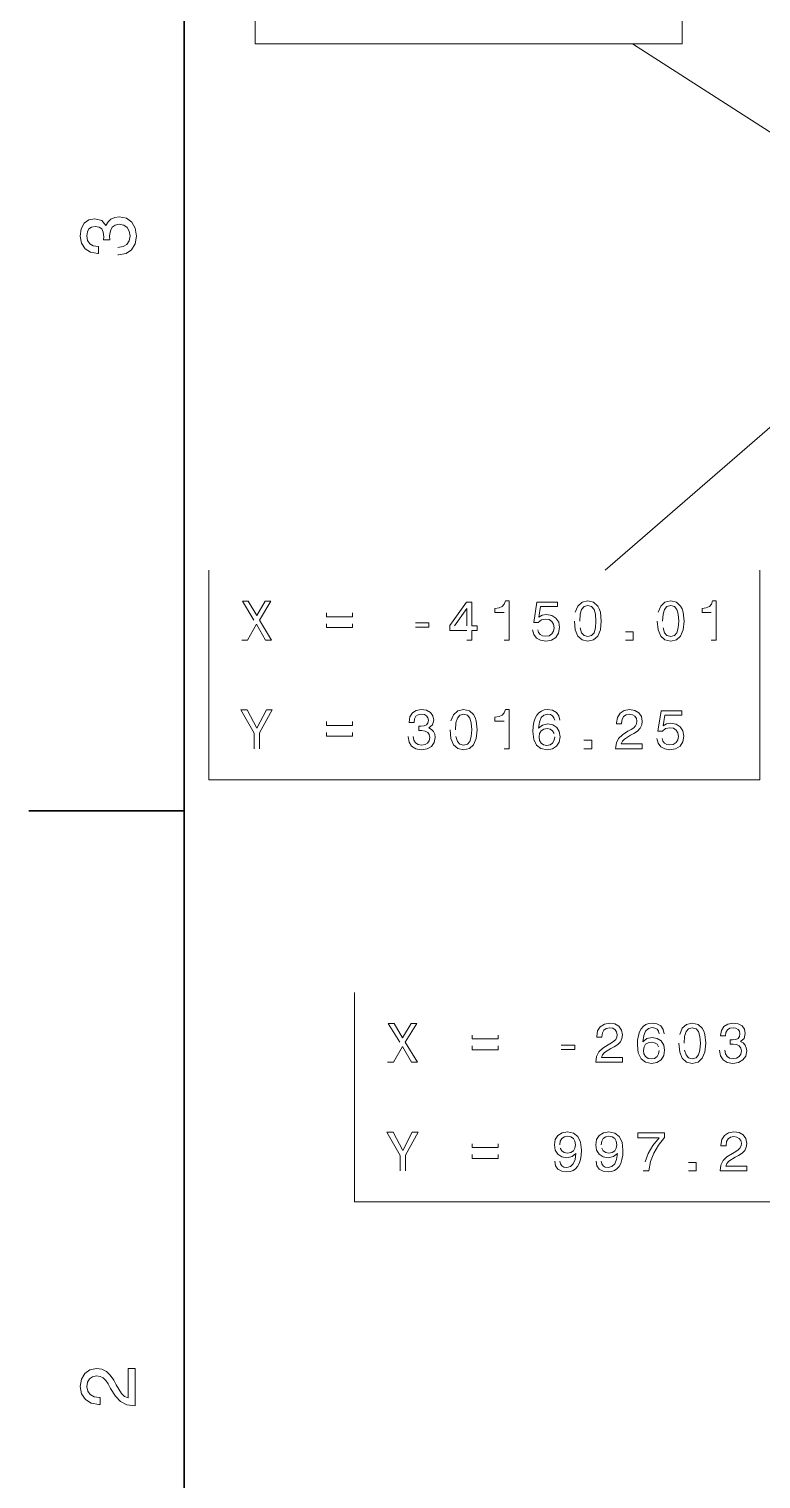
# Model space of a CAD drawing. Extents: x 0 to 179, y 1 to 126.
# Drawn here: x 0 to 20.06, y 44.83 to 84.55 of the extents above; entities that cross this region are included whole.
import ezdxf

# ---------------------------------------------------------------- set-up
doc = ezdxf.new("R2010")
doc.units = 0

msp = doc.modelspace()

# ---------------------------------------------------------------- linework, layer by layer
at = {"color": 7, "lineweight": 35}
msp.add_lwpolyline([(4.252, 122.018), (4.252, 4.252)], dxfattribs=at)
at = {"color": 5, "lineweight": 13}
for points in [[(6.2, 89.879), (6.2, 84.139), (17.899, 84.139), (17.899, 89.879)], [(4.924, 69.727), (4.924, 63.987), (20.027, 63.987), (20.027, 69.727)], [(5.83, 67.814), (5.991, 67.814), (6.234, 68.244), (6.482, 67.814), (6.645, 67.814), (6.312, 68.36), (6.628, 68.878), (6.473, 68.878), (6.239, 68.484), (6.009, 68.878), (5.848, 68.878), (6.162, 68.359)], [(11.993, 67.814), (12.131, 67.814), (12.131, 68.077), (12.282, 68.077), (12.282, 68.199), (12.131, 68.199), (12.131, 68.853), (11.991, 68.853), (11.526, 68.212), (11.526, 68.077), (11.993, 68.077)], [(13.015, 67.814), (13.155, 67.814), (13.155, 68.884), (13.051, 68.884), (13.023, 68.791), (12.968, 68.728), (12.884, 68.691), (12.767, 68.679), (12.767, 68.57), (13.015, 68.57)], [(13.798, 68.091), (13.831, 67.965), (13.907, 67.867), (14.017, 67.806), (14.158, 67.783), (14.312, 67.81), (14.433, 67.886), (14.51, 68.005), (14.539, 68.158), (14.513, 68.301), (14.439, 68.412), (14.325, 68.484), (14.176, 68.51), (14.061, 68.492), (13.972, 68.441), (14.015, 68.728), (14.481, 68.728), (14.481, 68.853), (13.913, 68.853), (13.828, 68.29), (13.951, 68.29), (14.04, 68.362), (14.153, 68.388), (14.251, 68.371), (14.326, 68.322), (14.374, 68.247), (14.39, 68.15), (14.374, 68.054), (14.325, 67.979), (14.25, 67.931), (14.153, 67.915), (14.072, 67.925), (14.009, 67.961), (13.963, 68.016), (13.94, 68.091)], [(14.943, 68.333), (14.966, 68.092), (15.038, 67.921), (15.153, 67.817), (15.312, 67.783), (15.47, 67.817), (15.585, 67.921), (15.655, 68.092), (15.68, 68.333), (15.655, 68.572), (15.626, 68.667), (15.585, 68.745), (15.47, 68.849), (15.312, 68.884), (15.153, 68.849), (15.038, 68.743), (14.966, 68.572)], [(15.09, 68.333), (15.102, 68.518), (15.141, 68.651), (15.21, 68.729), (15.312, 68.757), (15.413, 68.729), (15.482, 68.651), (15.52, 68.518), (15.533, 68.333), (15.52, 68.146), (15.482, 68.013), (15.413, 67.935), (15.312, 67.908), (15.21, 67.935), (15.141, 68.013), (15.102, 68.146)], [(17.212, 68.333), (17.235, 68.092), (17.307, 67.921), (17.422, 67.817), (17.581, 67.783), (17.739, 67.817), (17.854, 67.921), (17.924, 68.092), (17.949, 68.333), (17.924, 68.572), (17.895, 68.667), (17.854, 68.745), (17.739, 68.849), (17.581, 68.884), (17.422, 68.849), (17.307, 68.743), (17.235, 68.572)], [(17.359, 68.333), (17.371, 68.518), (17.41, 68.651), (17.479, 68.729), (17.581, 68.757), (17.682, 68.729), (17.751, 68.651), (17.79, 68.518), (17.802, 68.333), (17.79, 68.146), (17.751, 68.013), (17.682, 67.935), (17.581, 67.908), (17.479, 67.935), (17.41, 68.013), (17.371, 68.146)], [(18.688, 67.814), (18.828, 67.814), (18.828, 68.884), (18.723, 68.884), (18.696, 68.791), (18.641, 68.728), (18.557, 68.691), (18.44, 68.679), (18.44, 68.57), (18.688, 68.57)], [(8.148, 68.558), (8.148, 68.452), (8.86, 68.452), (8.86, 68.558)], [(11.654, 68.199), (11.993, 68.676), (11.993, 68.199)], [(8.148, 68.261), (8.148, 68.157), (8.86, 68.157), (8.86, 68.261)], [(10.589, 68.164), (10.959, 68.164), (10.959, 68.285), (10.589, 68.285)], [(16.341, 67.814), (16.552, 67.814), (16.552, 68.042), (16.341, 68.042)], [(6.315, 64.837), (6.315, 65.268), (6.665, 65.902), (6.505, 65.902), (6.243, 65.398), (5.978, 65.902), (5.808, 65.902), (6.173, 65.259), (6.173, 64.837)], [(8.148, 65.582), (8.148, 65.476), (8.86, 65.476), (8.86, 65.582)], [(10.388, 65.171), (10.388, 65.161), (10.413, 65.014), (10.484, 64.903), (10.598, 64.833), (10.748, 64.807), (10.907, 64.833), (11.027, 64.9), (11.103, 65.007), (11.131, 65.145), (11.119, 65.236), (11.085, 65.309), (11.03, 65.366), (10.956, 65.407), (11.056, 65.49), (11.091, 65.622), (11.068, 65.741), (11.002, 65.831), (10.895, 65.888), (10.748, 65.908), (10.61, 65.884), (10.504, 65.816), (10.435, 65.709), (10.413, 65.566), (10.413, 65.556), (10.549, 65.556), (10.561, 65.654), (10.601, 65.724), (10.665, 65.767), (10.756, 65.782), (10.835, 65.77), (10.893, 65.738), (10.929, 65.686), (10.942, 65.615), (10.929, 65.54), (10.892, 65.49), (10.828, 65.459), (10.74, 65.45), (10.681, 65.452), (10.681, 65.331), (10.756, 65.334), (10.852, 65.32), (10.924, 65.283), (10.967, 65.223), (10.982, 65.145), (10.965, 65.056), (10.921, 64.991), (10.851, 64.949), (10.757, 64.935), (10.661, 64.951), (10.59, 64.997), (10.546, 65.07), (10.529, 65.171)], [(11.539, 65.357), (11.562, 65.116), (11.634, 64.945), (11.749, 64.841), (11.909, 64.807), (12.066, 64.841), (12.181, 64.945), (12.252, 65.116), (12.276, 65.357), (12.252, 65.596), (12.222, 65.691), (12.181, 65.769), (12.066, 65.873), (11.909, 65.908), (11.749, 65.873), (11.634, 65.767), (11.562, 65.596)], [(11.686, 65.357), (11.699, 65.542), (11.737, 65.675), (11.806, 65.753), (11.909, 65.781), (12.01, 65.753), (12.078, 65.675), (12.117, 65.542), (12.129, 65.357), (12.117, 65.17), (12.078, 65.037), (12.01, 64.958), (11.909, 64.932), (11.806, 64.958), (11.737, 65.037), (11.699, 65.17)], [(13.015, 64.837), (13.155, 64.837), (13.155, 65.908), (13.051, 65.908), (13.023, 65.815), (12.968, 65.752), (12.884, 65.715), (12.767, 65.703), (12.767, 65.594), (13.015, 65.594)], [(14.545, 65.614), (14.516, 65.738), (14.449, 65.83), (14.345, 65.888), (14.21, 65.908), (14.119, 65.897), (14.041, 65.868), (13.972, 65.821), (13.914, 65.753), (13.868, 65.669), (13.835, 65.566), (13.813, 65.445), (13.807, 65.309), (13.831, 65.092), (13.907, 64.934), (14.028, 64.839), (14.193, 64.807), (14.341, 64.834), (14.455, 64.906), (14.528, 65.02), (14.554, 65.164), (14.528, 65.309), (14.458, 65.421), (14.349, 65.491), (14.214, 65.516), (14.069, 65.485), (13.96, 65.398), (13.983, 65.566), (14.032, 65.687), (14.107, 65.759), (14.211, 65.784), (14.288, 65.772), (14.346, 65.74), (14.384, 65.686), (14.404, 65.614)], [(16.073, 64.837), (16.804, 64.837), (16.804, 64.969), (16.226, 64.969), (16.258, 65.041), (16.313, 65.101), (16.483, 65.21), (16.574, 65.256), (16.675, 65.321), (16.747, 65.398), (16.788, 65.488), (16.804, 65.591), (16.778, 65.72), (16.706, 65.821), (16.595, 65.885), (16.453, 65.908), (16.306, 65.882), (16.194, 65.81), (16.122, 65.695), (16.098, 65.544), (16.098, 65.522), (16.237, 65.522), (16.237, 65.534), (16.251, 65.638), (16.292, 65.715), (16.358, 65.764), (16.445, 65.781), (16.534, 65.766), (16.6, 65.727), (16.643, 65.668), (16.658, 65.593), (16.647, 65.522), (16.618, 65.462), (16.569, 65.41), (16.502, 65.364), (16.411, 65.315), (16.261, 65.22), (16.156, 65.119), (16.093, 64.997), (16.073, 64.842)], [(17.201, 65.115), (17.235, 64.989), (17.31, 64.891), (17.42, 64.83), (17.561, 64.807), (17.716, 64.834), (17.837, 64.909), (17.914, 65.029), (17.943, 65.182), (17.917, 65.324), (17.843, 65.436), (17.728, 65.508), (17.58, 65.534), (17.465, 65.516), (17.376, 65.465), (17.419, 65.752), (17.884, 65.752), (17.884, 65.877), (17.316, 65.877), (17.232, 65.314), (17.355, 65.314), (17.443, 65.386), (17.557, 65.412), (17.655, 65.395), (17.73, 65.346), (17.777, 65.271), (17.794, 65.174), (17.777, 65.078), (17.728, 65.003), (17.653, 64.955), (17.557, 64.939), (17.476, 64.949), (17.413, 64.985), (17.367, 65.04), (17.344, 65.115)], [(8.148, 65.285), (8.148, 65.181), (8.86, 65.181), (8.86, 65.285)], [(14.406, 65.162), (14.389, 65.066), (14.346, 64.992), (14.277, 64.943), (14.191, 64.928), (14.101, 64.943), (14.032, 64.991), (13.988, 65.064), (13.974, 65.161), (13.989, 65.256), (14.032, 65.328), (14.103, 65.374), (14.198, 65.39), (14.28, 65.374), (14.346, 65.329), (14.389, 65.257)], [(15.206, 64.837), (15.418, 64.837), (15.418, 65.066), (15.206, 65.066)], [(8.921, 58.163), (8.921, 52.423), (24.024, 52.423), (24.024, 58.163)], [(9.826, 56.249), (9.987, 56.249), (10.231, 56.68), (10.479, 56.249), (10.641, 56.249), (10.309, 56.796), (10.624, 57.314), (10.47, 57.314), (10.235, 56.92), (10.005, 57.314), (9.845, 57.314), (10.159, 56.795)], [(15.531, 56.249), (16.262, 56.249), (16.262, 56.381), (15.684, 56.381), (15.717, 56.453), (15.772, 56.513), (15.942, 56.622), (16.032, 56.668), (16.133, 56.733), (16.205, 56.81), (16.246, 56.9), (16.262, 57.003), (16.236, 57.132), (16.164, 57.233), (16.053, 57.297), (15.911, 57.32), (15.764, 57.294), (15.652, 57.222), (15.58, 57.107), (15.556, 56.955), (15.556, 56.934), (15.695, 56.934), (15.695, 56.946), (15.709, 57.05), (15.75, 57.127), (15.816, 57.176), (15.903, 57.193), (15.992, 57.178), (16.058, 57.139), (16.101, 57.08), (16.116, 57.004), (16.106, 56.934), (16.076, 56.874), (16.027, 56.822), (15.96, 56.776), (15.87, 56.727), (15.72, 56.632), (15.614, 56.531), (15.551, 56.409), (15.531, 56.254)], [(17.407, 57.026), (17.378, 57.15), (17.311, 57.242), (17.206, 57.3), (17.072, 57.32), (16.981, 57.309), (16.903, 57.28), (16.834, 57.233), (16.776, 57.165), (16.73, 57.081), (16.696, 56.978), (16.675, 56.857), (16.669, 56.721), (16.693, 56.504), (16.768, 56.346), (16.889, 56.251), (17.055, 56.219), (17.203, 56.246), (17.317, 56.318), (17.39, 56.432), (17.416, 56.576), (17.39, 56.721), (17.32, 56.833), (17.211, 56.903), (17.076, 56.928), (16.931, 56.897), (16.822, 56.81), (16.845, 56.978), (16.894, 57.099), (16.969, 57.171), (17.073, 57.196), (17.15, 57.184), (17.208, 57.151), (17.246, 57.098), (17.266, 57.026)], [(17.805, 56.769), (17.828, 56.528), (17.9, 56.357), (18.015, 56.252), (18.174, 56.219), (18.332, 56.252), (18.447, 56.357), (18.517, 56.528), (18.542, 56.769), (18.517, 57.008), (18.488, 57.102), (18.447, 57.181), (18.332, 57.285), (18.174, 57.32), (18.015, 57.285), (17.9, 57.179), (17.828, 57.008)], [(17.952, 56.769), (17.964, 56.954), (18.002, 57.087), (18.071, 57.165), (18.174, 57.193), (18.275, 57.165), (18.344, 57.087), (18.382, 56.954), (18.395, 56.769), (18.382, 56.582), (18.344, 56.449), (18.275, 56.37), (18.174, 56.344), (18.071, 56.37), (18.002, 56.449), (17.964, 56.582)], [(18.923, 56.583), (18.923, 56.573), (18.947, 56.426), (19.019, 56.315), (19.132, 56.245), (19.283, 56.219), (19.442, 56.245), (19.561, 56.312), (19.638, 56.419), (19.665, 56.557), (19.653, 56.648), (19.619, 56.721), (19.564, 56.778), (19.491, 56.819), (19.59, 56.902), (19.626, 57.034), (19.603, 57.153), (19.537, 57.243), (19.43, 57.3), (19.283, 57.32), (19.145, 57.295), (19.039, 57.228), (18.97, 57.121), (18.947, 56.978), (18.947, 56.968), (19.083, 56.968), (19.096, 57.066), (19.136, 57.136), (19.2, 57.179), (19.29, 57.194), (19.37, 57.182), (19.428, 57.15), (19.463, 57.098), (19.477, 57.027), (19.463, 56.952), (19.427, 56.902), (19.362, 56.871), (19.275, 56.862), (19.215, 56.864), (19.215, 56.743), (19.29, 56.746), (19.387, 56.732), (19.459, 56.695), (19.502, 56.635), (19.517, 56.557), (19.5, 56.468), (19.456, 56.403), (19.385, 56.361), (19.292, 56.347), (19.195, 56.363), (19.125, 56.409), (19.08, 56.482), (19.064, 56.583)], [(12.144, 56.994), (12.144, 56.888), (12.857, 56.888), (12.857, 56.994)], [(17.268, 56.574), (17.251, 56.478), (17.208, 56.404), (17.139, 56.355), (17.053, 56.34), (16.963, 56.355), (16.894, 56.403), (16.85, 56.476), (16.836, 56.573), (16.851, 56.668), (16.894, 56.74), (16.964, 56.785), (17.059, 56.802), (17.142, 56.785), (17.208, 56.741), (17.251, 56.669)], [(12.144, 56.697), (12.144, 56.592), (12.857, 56.592), (12.857, 56.697)], [(14.585, 56.6), (14.956, 56.6), (14.956, 56.721), (14.585, 56.721)], [(10.312, 53.273), (10.312, 53.704), (10.661, 54.338), (10.502, 54.338), (10.24, 53.834), (9.975, 54.338), (9.805, 54.338), (10.169, 53.695), (10.169, 53.273)], [(12.144, 54.018), (12.144, 53.912), (12.857, 53.912), (12.857, 54.018)], [(14.403, 53.537), (14.426, 53.416), (14.492, 53.322), (14.596, 53.264), (14.734, 53.243), (14.824, 53.253), (14.905, 53.281), (14.974, 53.328), (15.032, 53.396), (15.078, 53.48), (15.112, 53.584), (15.132, 53.704), (15.139, 53.842), (15.113, 54.058), (15.038, 54.215), (14.919, 54.31), (14.755, 54.344), (14.605, 54.316), (14.492, 54.243), (14.418, 54.129), (14.394, 53.987), (14.418, 53.84), (14.49, 53.728), (14.597, 53.658), (14.734, 53.635), (14.878, 53.664), (14.986, 53.753), (14.962, 53.583), (14.913, 53.462), (14.838, 53.39), (14.735, 53.367), (14.656, 53.378), (14.597, 53.411), (14.559, 53.465), (14.544, 53.537)], [(14.542, 53.989), (14.557, 54.084), (14.6, 54.159), (14.668, 54.206), (14.755, 54.223), (14.845, 54.206), (14.914, 54.159), (14.957, 54.085), (14.974, 53.99), (14.957, 53.894), (14.914, 53.822), (14.844, 53.777), (14.75, 53.762), (14.666, 53.777), (14.6, 53.822), (14.557, 53.892)], [(15.537, 53.537), (15.56, 53.416), (15.626, 53.322), (15.73, 53.264), (15.868, 53.243), (15.959, 53.253), (16.04, 53.281), (16.109, 53.328), (16.167, 53.396), (16.213, 53.48), (16.246, 53.584), (16.266, 53.704), (16.274, 53.842), (16.248, 54.058), (16.173, 54.215), (16.053, 54.31), (15.89, 54.344), (15.74, 54.316), (15.626, 54.243), (15.553, 54.129), (15.528, 53.987), (15.553, 53.84), (15.625, 53.728), (15.732, 53.658), (15.868, 53.635), (16.012, 53.664), (16.121, 53.753), (16.096, 53.583), (16.047, 53.462), (15.972, 53.39), (15.87, 53.367), (15.79, 53.378), (15.732, 53.411), (15.694, 53.465), (15.678, 53.537)], [(15.677, 53.989), (15.692, 54.084), (15.735, 54.159), (15.802, 54.206), (15.89, 54.223), (15.98, 54.206), (16.049, 54.159), (16.092, 54.085), (16.109, 53.99), (16.092, 53.894), (16.049, 53.822), (15.978, 53.777), (15.885, 53.762), (15.801, 53.777), (15.735, 53.822), (15.692, 53.892)], [(16.827, 53.273), (16.981, 53.273), (17.032, 53.526), (17.121, 53.762), (17.246, 53.981), (17.41, 54.186), (17.41, 54.313), (16.681, 54.313), (16.681, 54.174), (17.263, 54.174), (17.095, 53.967), (16.967, 53.751), (16.879, 53.521)], [(18.935, 53.273), (19.665, 53.273), (19.665, 53.405), (19.088, 53.405), (19.12, 53.477), (19.175, 53.537), (19.345, 53.646), (19.436, 53.691), (19.537, 53.757), (19.609, 53.834), (19.65, 53.924), (19.665, 54.027), (19.639, 54.156), (19.567, 54.257), (19.457, 54.321), (19.315, 54.344), (19.168, 54.318), (19.056, 54.246), (18.984, 54.131), (18.959, 53.979), (18.959, 53.958), (19.099, 53.958), (19.099, 53.97), (19.113, 54.074), (19.154, 54.151), (19.22, 54.2), (19.307, 54.217), (19.396, 54.201), (19.462, 54.163), (19.505, 54.103), (19.52, 54.028), (19.509, 53.958), (19.48, 53.898), (19.431, 53.846), (19.364, 53.8), (19.273, 53.751), (19.123, 53.656), (19.018, 53.555), (18.955, 53.433), (18.935, 53.278)], [(12.144, 53.721), (12.144, 53.616), (12.857, 53.616), (12.857, 53.721)], [(18.068, 53.273), (18.28, 53.273), (18.28, 53.502), (18.068, 53.502)]]:
    msp.add_lwpolyline(points, dxfattribs=at)
at = {"color": 5, "lineweight": 13, "ltscale": 0.329288}
msp.add_lwpolyline([(21.25, 81.121), (16.534, 84.139)], dxfattribs=at)
at = {"color": 7, "lineweight": 13}
for points in [[(2.438, 78.368), (2.453, 78.368), (2.659, 78.402), (2.813, 78.503), (2.912, 78.661), (2.948, 78.872), (2.912, 79.095), (2.817, 79.262), (2.667, 79.369), (2.474, 79.408), (2.348, 79.39), (2.245, 79.343), (2.165, 79.266), (2.108, 79.163), (1.992, 79.303), (1.807, 79.352), (1.64, 79.32), (1.514, 79.228), (1.434, 79.077), (1.406, 78.872), (1.441, 78.679), (1.535, 78.531), (1.685, 78.434), (1.885, 78.402), (1.9, 78.402), (1.9, 78.593), (1.762, 78.61), (1.664, 78.666), (1.604, 78.756), (1.582, 78.882), (1.599, 78.994), (1.644, 79.075), (1.717, 79.125), (1.816, 79.144), (1.921, 79.125), (1.992, 79.073), (2.035, 78.983), (2.047, 78.861), (2.045, 78.777), (2.215, 78.777), (2.21, 78.882), (2.23, 79.017), (2.281, 79.118), (2.365, 79.178), (2.474, 79.2), (2.599, 79.176), (2.691, 79.114), (2.749, 79.015), (2.768, 78.884), (2.746, 78.749), (2.682, 78.651), (2.579, 78.589), (2.438, 78.565)], [(2.905, 46.839), (2.905, 47.861), (2.721, 47.861), (2.721, 47.053), (2.62, 47.098), (2.536, 47.175), (2.384, 47.413), (2.32, 47.54), (2.228, 47.681), (2.12, 47.782), (1.994, 47.84), (1.85, 47.861), (1.67, 47.825), (1.529, 47.724), (1.439, 47.57), (1.406, 47.37), (1.443, 47.165), (1.544, 47.008), (1.704, 46.907), (1.917, 46.873), (1.947, 46.873), (1.947, 47.068), (1.93, 47.068), (1.784, 47.087), (1.677, 47.145), (1.608, 47.237), (1.584, 47.36), (1.606, 47.484), (1.659, 47.576), (1.743, 47.636), (1.848, 47.658), (1.947, 47.643), (2.03, 47.602), (2.103, 47.533), (2.168, 47.439), (2.236, 47.313), (2.369, 47.102), (2.511, 46.954), (2.682, 46.867), (2.899, 46.839)]]:
    msp.add_lwpolyline(points, dxfattribs=at)
at = {"color": 5, "lineweight": 13, "ltscale": 0.424822}
msp.add_lwpolyline([(21.25, 74.457), (15.789, 69.727)], dxfattribs=at)
at = {"color": 7, "lineweight": 35, "ltscale": 0.25}
msp.add_lwpolyline([(4.252, 63.135), (0, 63.135)], dxfattribs=at)

doc.saveas('drawing.dxf')
